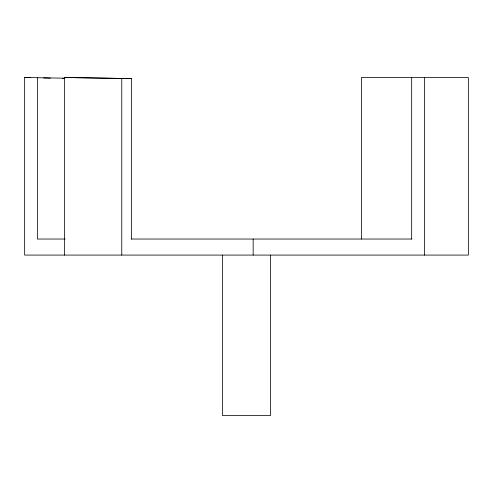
<?xml version="1.0" encoding="UTF-8"?>
<svg xmlns="http://www.w3.org/2000/svg" width="493" height="493" viewBox="0 0 493 493"><rect width="100%" height="100%" fill="white"/><g stroke="black" fill="none" stroke-linecap="round" stroke-linejoin="round"><path stroke-width="0.74" d="M361.468 239.037L361.468 77.487L468.35 77.487L468.35 255.084L24.65 255.084L24.65 77.487L64.657 78.184M64.491 255.084L64.491 77.487L131.532 78.609L131.532 239.037M64.491 77.487L131.532 78.609M65.076 239.037L37.376 239.037L37.376 77.487M131.224 239.037L411.871 239.037M24.65 77.487L30.714 77.641M43.594 77.968L50.415 78.147M62.537 78.455L64.811 78.51M424.399 77.487L424.399 255.084M411.673 77.487L411.673 239.037M270.565 255.084L270.565 415.513L222.435 415.513L222.435 255.084M253.162 239.037L253.162 255.084M121.765 78.609L121.765 255.084"/></g></svg>
